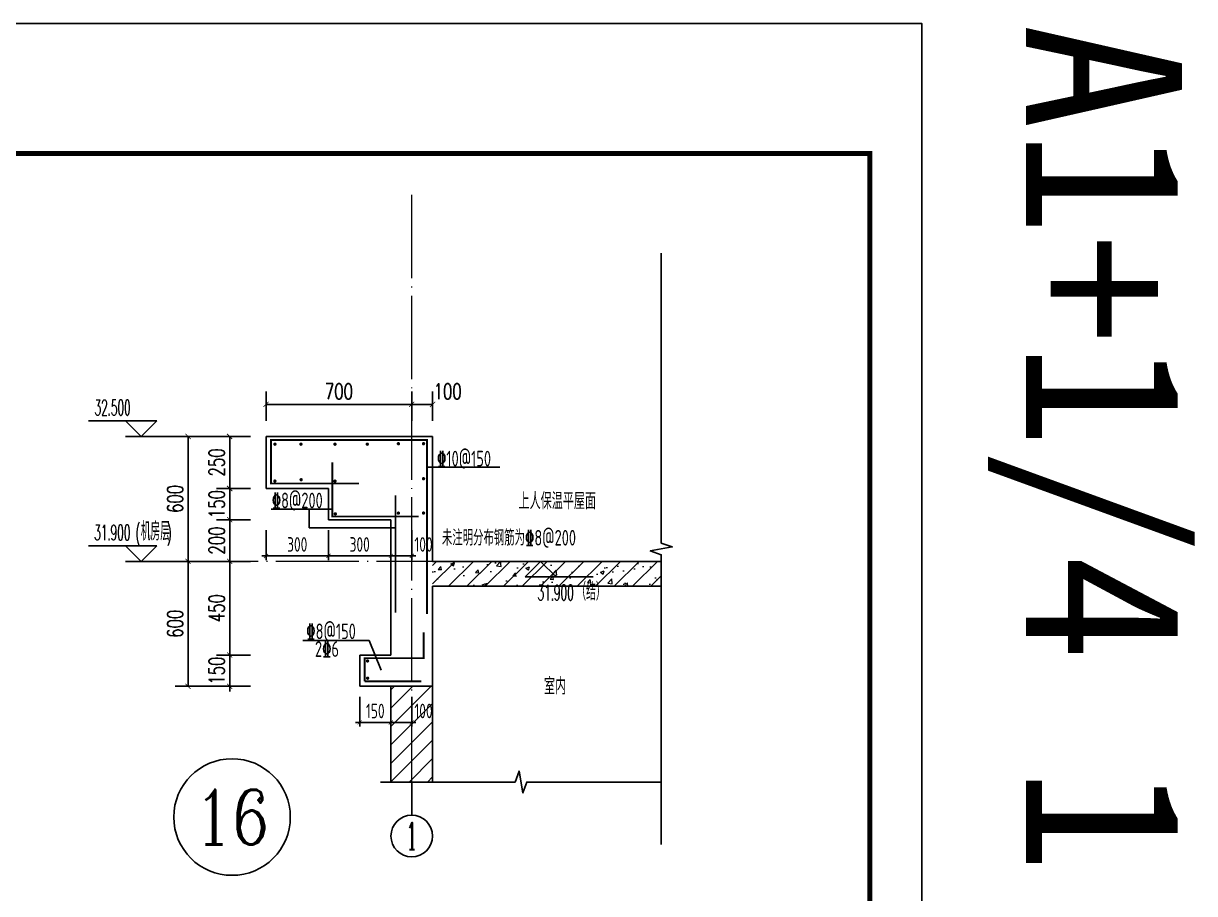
# Model space of a CAD drawing. Extents: x -461650 to 361314, y 245336 to 769729.
# Drawn here: x 355688 to 361314, y 676951 to 681131 of the extents above; entities that cross this region are included whole.
import ezdxf
from ezdxf.enums import TextEntityAlignment as Align

# ---------------------------------------------------------------- set-up
doc = ezdxf.new("R2010")
doc.units = 0
doc.header["$LTSCALE"] = 1000
doc.linetypes.add('DOTE', pattern=[2.42, 2, -0.2, 0.02, -0.2])
doc.layers.get('0').update_dxf_attribs({"linetype": 'CONTINUOUS'})
doc.layers.get('DEFPOINTS').update_dxf_attribs({"linetype": 'CONTINUOUS'})
for name, color, linetype in [('A-AXIS_TEXT', 7, 'CONTINUOUS'), ('AXIS', 3, 'CONTINUOUS'), ('DIM', 2, 'CONTINUOUS'), ('DIM_ELEV', 3, 'CONTINUOUS'), ('DIM_SYMB', 3, 'CONTINUOUS'), ('PUB_DIM', 3, 'CONTINUOUS'), ('PUB_TEXT', 2, 'CONTINUOUS'), ('REIN', 6, 'CONTINUOUS'), ('S-引出线', 40, 'CONTINUOUS'), ('TEXT', 2, 'CONTINUOUS'), ('WALL', 5, 'CONTINUOUS'), ('yichutu', 7, 'CONTINUOUS')]:
    doc.layers.add(name, color=color, linetype=linetype)
for name, color, linetype, lineweight in [('AXIS_TEXT', 7, 'CONTINUOUS', 20), ('DOTE', 19, 'DOTE', 9), ('PUB_HATCH', 8, 'CONTINUOUS', 9), ('图框', 9, 'CONTINUOUS', 18)]:
    doc.layers.add(name, color=color, linetype=linetype, lineweight=lineweight)
doc.styles.add('_TCH_AXIS', font='COMPLEX', dxfattribs={"bigfont": 'GBCBIG'})
doc.styles.add('_TCH_DIM', font='SIMPLEX.shx', dxfattribs={"width": 0.7, "bigfont": 'GBCBIG.shx'})
doc.styles.add('_TCH_DIM_T3', font='SIMPLEX', dxfattribs={"width": 0.705882, "bigfont": 'GBCBIG'})
doc.styles.add('_TCH_LABEL', font='simhei.ttf')
doc.styles.add('COMPLEX', font='COMPLEX')
doc.styles.add('TSSD_DIMENSION', font='Tssdeng.shx', dxfattribs={"width": 0.7, "bigfont": 'tssdchn.shx'})
doc.styles.add('TSSD_REIN', font='tssdeng.shx', dxfattribs={"width": 0.7, "height": 300, "bigfont": 'tssdchn.shx'})
doc.dimstyles.new('_TCH_ARCH&&25', dxfattribs={"dimtxt": 74.375, "dimasz": 25, "dimexe": 62.5, "dimexo": 75, "dimgap": 25, "dimtad": 1, "dimdec": 0, "dimzin": 0, "dimdsep": 46, "dimtxsty": '_TCH_DIM_T3', "dimblk": 'ARCHTICK', "dimcen": 0.09, "dimclrt": 7, "dimazin": 0, "dimtfac": 1, "dimtdec": 0, "dimtix": 1, "dimtmove": 2, "dimatfit": 3, "dimldrblk": 'ARCHTICK', "dimfxl": 0, "dimtolj": 1, "dimtzin": 0, "dimarcsym": 0})
doc.dimstyles.new('TSSD_20_20', dxfattribs={"dimtxt": 60, "dimasz": 20, "dimexe": 20, "dimexo": 50, "dimgap": 20, "dimtad": 1, "dimdec": 0, "dimzin": 0, "dimdsep": 46, "dimtxsty": 'TSSD_DIMENSION', "dimblk": 'ARCHTICK', "dimblk1": 'ARCHTICK', "dimblk2": 'ARCHTICK', "dimcen": 0, "dimdle": 20, "dimclrt": 7, "dimadec": 0, "dimazin": 0, "dimtfac": 1, "dimtdec": 0, "dimtix": 1, "dimtmove": 2, "dimatfit": 3, "dimfxl": 0, "dimtolj": 1, "dimtzin": 0, "dimarcsym": 0})

# ---------------------------------------------------------------- blocks, each defined once
blk = doc.blocks.new('GFDDDDRG')
at = {"layer": '图框'}
blk.add_lwpolyline([(923310, -107437), (923310, -159999), (893610, -159999), (893610, -107437)], close=True, dxfattribs=at)
blk.add_lwpolyline([(923310, -107437), (923310, -159999), (893610, -159999), (893610, -107437)], close=True, dxfattribs=at)
at = {"layer": '图框', "const_width": 50}
blk.add_lwpolyline([(894110, -159499), (922810, -159499), (922810, -108687), (894110, -108687)], close=True, dxfattribs=at)
blk = doc.blocks.new('yct-1051-594-26275-14850-25-1002.0')
at = {"layer": 'yichutu', "color": 7}
blk.add_lwpolyline([(0, 0), (0, 14850), (26275, 14850), (26275, 0)], close=True, dxfattribs=at)
at = {"layer": 'yichutu', "color": 7, "style": '_TCH_LABEL'}
blk.add_text('A1+1/4 1:25', height=750, dxfattribs=at).set_placement((0, 15350))
blk = doc.blocks.new('_ArchTick')
at = {"color": 0, "linetype": 'ByBlock', "const_width": 0.15}
blk.add_lwpolyline([(-0.5, -0.5), (0.5, 0.5)], dxfattribs=at)
blk = doc.blocks.new('*D576')
at = {"layer": 'DEFPOINTS', "color": 0}
for p in [(357303.5, 677947), (357453.5, 677947), (357453.5, 677773.3)]:
    blk.add_point(p, dxfattribs=at)
at = {"layer": 'DIM', "color": 0, "lineweight": -2}
for p, q in [((357303.5, 677897), (357303.5, 677753.3)), ((357453.5, 677897), (357453.5, 677753.3)), ((357283.5, 677773.3), (357473.5, 677773.3))]:
    blk.add_line(p, q, dxfattribs=at)
at = {"layer": 'DIM', "color": 0, "lineweight": -2, "xscale": 20, "yscale": 20, "zscale": 20, "rotation": 180}
blk.add_blockref('_ArchTick', (357303.5, 677773.3), dxfattribs=at)
at = {"layer": 'DIM', "color": 0, "lineweight": -2, "xscale": 20, "yscale": 20, "zscale": 20}
blk.add_blockref('_ArchTick', (357453.5, 677773.3), dxfattribs=at)
at = {"layer": 'DIM', "color": 7, "insert": (357378.5, 677828.3), "char_height": 70, "attachment_point": 5, "style": 'TSSD_DIMENSION'}
blk.add_mtext('\\A1;150', dxfattribs=at)
blk = doc.blocks.new('*D577')
at = {"layer": 'DEFPOINTS', "color": 0}
for p in [(357453.5, 677947), (357553.5, 677947), (357553.5, 677773.3)]:
    blk.add_point(p, dxfattribs=at)
at = {"layer": 'DIM', "color": 0, "lineweight": -2}
for p, q in [((357453.5, 677897), (357453.5, 677753.3)), ((357553.5, 677897), (357553.5, 677753.3)), ((357433.5, 677773.3), (357573.5, 677773.3))]:
    blk.add_line(p, q, dxfattribs=at)
at = {"layer": 'DIM', "color": 0, "lineweight": -2, "xscale": 20, "yscale": 20, "zscale": 20, "rotation": 180}
blk.add_blockref('_ArchTick', (357453.5, 677773.3), dxfattribs=at)
at = {"layer": 'DIM', "color": 0, "lineweight": -2, "xscale": 20, "yscale": 20, "zscale": 20}
blk.add_blockref('_ArchTick', (357553.5, 677773.3), dxfattribs=at)
at = {"layer": 'DIM', "color": 7, "insert": (357610, 677828.3), "char_height": 70, "attachment_point": 5, "style": 'TSSD_DIMENSION'}
blk.add_mtext('\\A1;100', dxfattribs=at)
blk = doc.blocks.new('*D578')
at = {"layer": 'DEFPOINTS', "color": 0}
for p in [(356853.5, 678747), (357153.5, 678747), (357153.5, 678573.3)]:
    blk.add_point(p, dxfattribs=at)
at = {"layer": 'DIM', "color": 0, "lineweight": -2}
for p, q in [((356853.5, 678697), (356853.5, 678553.3)), ((357153.5, 678697), (357153.5, 678553.3)), ((356833.5, 678573.3), (357173.5, 678573.3))]:
    blk.add_line(p, q, dxfattribs=at)
at = {"layer": 'DIM', "color": 0, "lineweight": -2, "xscale": 20, "yscale": 20, "zscale": 20, "rotation": 180}
blk.add_blockref('_ArchTick', (356853.5, 678573.3), dxfattribs=at)
at = {"layer": 'DIM', "color": 0, "lineweight": -2, "xscale": 20, "yscale": 20, "zscale": 20}
blk.add_blockref('_ArchTick', (357153.5, 678573.3), dxfattribs=at)
at = {"layer": 'DIM', "color": 7, "insert": (357003.5, 678628.3), "char_height": 70, "attachment_point": 5, "style": 'TSSD_DIMENSION'}
blk.add_mtext('\\A1;300', dxfattribs=at)
blk = doc.blocks.new('*D579')
at = {"layer": 'DEFPOINTS', "color": 0}
for p in [(357153.5, 678747), (357453.5, 678747), (357453.5, 678573.3)]:
    blk.add_point(p, dxfattribs=at)
at = {"layer": 'DIM', "color": 0, "lineweight": -2}
for p, q in [((357153.5, 678697), (357153.5, 678553.3)), ((357453.5, 678697), (357453.5, 678553.3)), ((357133.5, 678573.3), (357473.5, 678573.3))]:
    blk.add_line(p, q, dxfattribs=at)
at = {"layer": 'DIM', "color": 0, "lineweight": -2, "xscale": 20, "yscale": 20, "zscale": 20, "rotation": 180}
blk.add_blockref('_ArchTick', (357153.5, 678573.3), dxfattribs=at)
at = {"layer": 'DIM', "color": 0, "lineweight": -2, "xscale": 20, "yscale": 20, "zscale": 20}
blk.add_blockref('_ArchTick', (357453.5, 678573.3), dxfattribs=at)
at = {"layer": 'DIM', "color": 7, "insert": (357303.5, 678628.3), "char_height": 70, "attachment_point": 5, "style": 'TSSD_DIMENSION'}
blk.add_mtext('\\A1;300', dxfattribs=at)
blk = doc.blocks.new('*D580')
at = {"layer": 'DEFPOINTS', "color": 0}
for p in [(357453.5, 678747), (357553.5, 678747), (357553.5, 678573.3)]:
    blk.add_point(p, dxfattribs=at)
at = {"layer": 'DIM', "color": 0, "lineweight": -2}
for p, q in [((357453.5, 678697), (357453.5, 678553.3)), ((357553.5, 678697), (357553.5, 678553.3)), ((357433.5, 678573.3), (357573.5, 678573.3))]:
    blk.add_line(p, q, dxfattribs=at)
at = {"layer": 'DIM', "color": 0, "lineweight": -2, "xscale": 20, "yscale": 20, "zscale": 20, "rotation": 180}
blk.add_blockref('_ArchTick', (357453.5, 678573.3), dxfattribs=at)
at = {"layer": 'DIM', "color": 0, "lineweight": -2, "xscale": 20, "yscale": 20, "zscale": 20}
blk.add_blockref('_ArchTick', (357553.5, 678573.3), dxfattribs=at)
at = {"layer": 'DIM', "color": 7, "insert": (357610, 678628.3), "char_height": 70, "attachment_point": 5, "style": 'TSSD_DIMENSION'}
blk.add_mtext('\\A1;100', dxfattribs=at)
blk = doc.blocks.new('*D581')
at = {"layer": 'DEFPOINTS', "color": 0}
for p in [(357553.5, 679301.2), (356853.5, 679147), (357553.5, 679147)]:
    blk.add_point(p, dxfattribs=at)
at = {"layer": 'PUB_DIM', "color": 0, "lineweight": -2}
for p, q in [((356853.5, 679222), (356853.5, 679363.7)), ((357553.5, 679222), (357553.5, 679363.7)), ((356853.5, 679301.2), (357553.5, 679301.2))]:
    blk.add_line(p, q, dxfattribs=at)
at = {"layer": 'PUB_DIM', "color": 0, "lineweight": -2, "xscale": 25, "yscale": 25, "zscale": 25, "rotation": 180}
blk.add_blockref('_ArchTick', (356853.5, 679301.2), dxfattribs=at)
at = {"layer": 'PUB_DIM', "color": 0, "lineweight": -2, "xscale": 25, "yscale": 25, "zscale": 25}
blk.add_blockref('_ArchTick', (357553.5, 679301.2), dxfattribs=at)
at = {"layer": 'PUB_DIM', "color": 7, "insert": (357203.5, 679363.4), "char_height": 74.38, "attachment_point": 5, "style": '_TCH_DIM_T3'}
blk.add_mtext('\\A1;700', dxfattribs=at)
blk = doc.blocks.new('*D582')
at = {"layer": 'DEFPOINTS', "color": 0}
for p in [(357653.5, 679301.2), (357553.5, 679147), (357653.5, 679147)]:
    blk.add_point(p, dxfattribs=at)
at = {"layer": 'PUB_DIM', "color": 0, "lineweight": -2}
for p, q in [((357553.5, 679222), (357553.5, 679363.7)), ((357653.5, 679222), (357653.5, 679363.7)), ((357553.5, 679301.2), (357653.5, 679301.2))]:
    blk.add_line(p, q, dxfattribs=at)
at = {"layer": 'PUB_DIM', "color": 0, "lineweight": -2, "xscale": 25, "yscale": 25, "zscale": 25, "rotation": 180}
blk.add_blockref('_ArchTick', (357553.5, 679301.2), dxfattribs=at)
at = {"layer": 'PUB_DIM', "color": 0, "lineweight": -2, "xscale": 25, "yscale": 25, "zscale": 25}
blk.add_blockref('_ArchTick', (357653.5, 679301.2), dxfattribs=at)
at = {"layer": 'PUB_DIM', "color": 7, "insert": (357725.9, 679363.4), "char_height": 74.38, "attachment_point": 5, "style": '_TCH_DIM_T3'}
blk.add_mtext('\\A1;100', dxfattribs=at)
blk = doc.blocks.new('*D583')
at = {"layer": 'DEFPOINTS', "color": 0}
for p in [(356678.9, 679147), (356853.5, 679147), (356853.5, 678897)]:
    blk.add_point(p, dxfattribs=at)
at = {"layer": 'PUB_DIM', "color": 0, "lineweight": -2}
for p, q in [((356778.5, 679147), (356616.4, 679147)), ((356678.9, 678897), (356678.9, 679147)), ((356778.5, 678897), (356616.4, 678897))]:
    blk.add_line(p, q, dxfattribs=at)
at = {"layer": 'PUB_DIM', "color": 0, "lineweight": -2, "xscale": 25, "yscale": 25, "zscale": 25}
for p, rotation in [((356678.9, 679147), 90), ((356678.9, 678897), 270)]:
    blk.add_blockref('_ArchTick', p, dxfattribs=dict(at, rotation=rotation))
at = {"layer": 'PUB_DIM', "color": 7, "insert": (356616.7, 679022), "char_height": 74.38, "attachment_point": 5, "rotation": 90, "style": '_TCH_DIM_T3'}
blk.add_mtext('\\A1;250', dxfattribs=at)
blk = doc.blocks.new('*D584')
at = {"layer": 'DEFPOINTS', "color": 0}
for p in [(356678.9, 678897), (356853.5, 678897), (356853.5, 678747)]:
    blk.add_point(p, dxfattribs=at)
at = {"layer": 'PUB_DIM', "color": 0, "lineweight": -2}
for p, q in [((356778.5, 678897), (356616.4, 678897)), ((356678.9, 678897), (356678.9, 678922)), ((356678.9, 678747), (356678.9, 678897)), ((356778.5, 678747), (356616.4, 678747)), ((356678.9, 678747), (356678.9, 678722))]:
    blk.add_line(p, q, dxfattribs=at)
at = {"layer": 'PUB_DIM', "color": 0, "lineweight": -2, "xscale": 25, "yscale": 25, "zscale": 25}
for p, rotation in [((356678.9, 678897), 270), ((356678.9, 678747), 90)]:
    blk.add_blockref('_ArchTick', p, dxfattribs=dict(at, rotation=rotation))
at = {"layer": 'PUB_DIM', "color": 7, "insert": (356616.7, 678822), "char_height": 74.38, "attachment_point": 5, "rotation": 90, "style": '_TCH_DIM_T3'}
blk.add_mtext('\\A1;150', dxfattribs=at)
blk = doc.blocks.new('*D585')
at = {"layer": 'DEFPOINTS', "color": 0}
for p in [(356678.9, 678747), (356853.5, 678747), (356853.5, 678547)]:
    blk.add_point(p, dxfattribs=at)
at = {"layer": 'PUB_DIM', "color": 0, "lineweight": -2}
for p, q in [((356778.5, 678747), (356616.4, 678747)), ((356678.9, 678547), (356678.9, 678747)), ((356778.5, 678547), (356616.4, 678547))]:
    blk.add_line(p, q, dxfattribs=at)
at = {"layer": 'PUB_DIM', "color": 0, "lineweight": -2, "xscale": 25, "yscale": 25, "zscale": 25}
for p, rotation in [((356678.9, 678747), 90), ((356678.9, 678547), 270)]:
    blk.add_blockref('_ArchTick', p, dxfattribs=dict(at, rotation=rotation))
at = {"layer": 'PUB_DIM', "color": 7, "insert": (356616.7, 678647), "char_height": 74.38, "attachment_point": 5, "rotation": 90, "style": '_TCH_DIM_T3'}
blk.add_mtext('\\A1;200', dxfattribs=at)
blk = doc.blocks.new('*D586')
at = {"layer": 'DEFPOINTS', "color": 0}
for p in [(356678.9, 678547), (356853.5, 678547), (356853.5, 678097)]:
    blk.add_point(p, dxfattribs=at)
at = {"layer": 'PUB_DIM', "color": 0, "lineweight": -2}
for p, q in [((356778.5, 678547), (356616.4, 678547)), ((356678.9, 678097), (356678.9, 678547)), ((356778.5, 678097), (356616.4, 678097))]:
    blk.add_line(p, q, dxfattribs=at)
at = {"layer": 'PUB_DIM', "color": 0, "lineweight": -2, "xscale": 25, "yscale": 25, "zscale": 25}
for p, rotation in [((356678.9, 678547), 90), ((356678.9, 678097), 270)]:
    blk.add_blockref('_ArchTick', p, dxfattribs=dict(at, rotation=rotation))
at = {"layer": 'PUB_DIM', "color": 7, "insert": (356616.7, 678322), "char_height": 74.38, "attachment_point": 5, "rotation": 90, "style": '_TCH_DIM_T3'}
blk.add_mtext('\\A1;450', dxfattribs=at)
blk = doc.blocks.new('*D587')
at = {"layer": 'DEFPOINTS', "color": 0}
for p in [(356678.9, 678097), (356853.5, 678097), (356853.5, 677947)]:
    blk.add_point(p, dxfattribs=at)
at = {"layer": 'PUB_DIM', "color": 0, "lineweight": -2}
for p, q in [((356778.5, 678097), (356616.4, 678097)), ((356678.9, 678097), (356678.9, 678122)), ((356678.9, 677947), (356678.9, 678097)), ((356778.5, 677947), (356616.4, 677947)), ((356678.9, 677947), (356678.9, 677922))]:
    blk.add_line(p, q, dxfattribs=at)
at = {"layer": 'PUB_DIM', "color": 0, "lineweight": -2, "xscale": 25, "yscale": 25, "zscale": 25}
for p, rotation in [((356678.9, 678097), 270), ((356678.9, 677947), 90)]:
    blk.add_blockref('_ArchTick', p, dxfattribs=dict(at, rotation=rotation))
at = {"layer": 'PUB_DIM', "color": 7, "insert": (356616.7, 678022), "char_height": 74.38, "attachment_point": 5, "rotation": 90, "style": '_TCH_DIM_T3'}
blk.add_mtext('\\A1;150', dxfattribs=at)
blk = doc.blocks.new('*D588')
at = {"layer": 'DEFPOINTS', "color": 0}
for p in [(356478.9, 678547), (356778.9, 678547), (356778.9, 677947)]:
    blk.add_point(p, dxfattribs=at)
at = {"layer": 'PUB_DIM', "color": 0, "lineweight": -2}
for p, q in [((356703.9, 678547), (356416.4, 678547)), ((356478.9, 677947), (356478.9, 678547)), ((356703.9, 677947), (356416.4, 677947))]:
    blk.add_line(p, q, dxfattribs=at)
at = {"layer": 'PUB_DIM', "color": 0, "lineweight": -2, "xscale": 25, "yscale": 25, "zscale": 25}
for p, rotation in [((356478.9, 678547), 90), ((356478.9, 677947), 270)]:
    blk.add_blockref('_ArchTick', p, dxfattribs=dict(at, rotation=rotation))
at = {"layer": 'PUB_DIM', "color": 7, "insert": (356416.7, 678247), "char_height": 74.38, "attachment_point": 5, "rotation": 90, "style": '_TCH_DIM_T3'}
blk.add_mtext('\\A1;600', dxfattribs=at)
blk = doc.blocks.new('*D589')
at = {"layer": 'DEFPOINTS', "color": 0}
for p in [(356478.9, 679147), (356778.9, 679147), (356778.9, 678547)]:
    blk.add_point(p, dxfattribs=at)
at = {"layer": 'PUB_DIM', "color": 0, "lineweight": -2}
for p, q in [((356703.9, 679147), (356416.4, 679147)), ((356478.9, 678547), (356478.9, 679147)), ((356703.9, 678547), (356416.4, 678547))]:
    blk.add_line(p, q, dxfattribs=at)
at = {"layer": 'PUB_DIM', "color": 0, "lineweight": -2, "xscale": 25, "yscale": 25, "zscale": 25}
for p, rotation in [((356478.9, 679147), 90), ((356478.9, 678547), 270)]:
    blk.add_blockref('_ArchTick', p, dxfattribs=dict(at, rotation=rotation))
at = {"layer": 'PUB_DIM', "color": 7, "insert": (356416.7, 678847), "char_height": 74.38, "attachment_point": 5, "rotation": 90, "style": '_TCH_DIM_T3'}
blk.add_mtext('\\A1;600', dxfattribs=at)
blk = doc.blocks.new('_AXISO')
blk.add_circle((0, 0), 0.5)
at = {"layer": 'A-AXIS_TEXT', "style": 'COMPLEX', "width": 1.041667}
blk.add_attdef('A', text='', height=0.56, dxfattribs=at).set_placement((-0.25, -0.28), (0.25, -0.28), align=Align.FIT)
blk = doc.blocks.new('20210809.04143009')
at = {"layer": 'REIN', "const_width": 9}
for points in [[(87577.4, 67531.6), (87154.5, 67531.6), (87154.5, 67739.9), (87903.5, 67739.9), (87903.5, 66904.9)], [(87448.4, 67632.6), (87448.4, 67373.2), (87864.3, 67373.2)], [(87752.4, 66910.5), (87752.4, 67475.3)], [(87603.8, 66580.9), (87603.8, 66692.7), (87887.7, 66692.7), (87887.7, 66815.7)], [(87603.8, 66580.9), (87876.3, 66580.9)]]:
    blk.add_lwpolyline(points, dxfattribs=at)
at = {"layer": 'REIN', "const_width": 8}
for points in [[(87168.8, 67720.3, 1), (87176.8, 67720.3, 1)], [(87293.8, 67720.3, 1), (87301.8, 67720.3, 1)], [(87457.5, 67720.3, 1), (87465.5, 67720.3, 1)], [(87612.4, 67720.3, 1), (87620.4, 67720.3, 1)], [(87762.2, 67722.6, 1), (87770.2, 67722.6, 1)], [(87882.9, 67722.6, 1), (87890.9, 67722.6, 1)], [(87168.8, 67542.9, 1), (87176.8, 67542.9, 1)], [(87294.9, 67549.5, 1), (87302.9, 67549.5, 1)], [(87457.5, 67542.9, 1), (87465.5, 67542.9, 1)], [(87882.9, 67554.1, 1), (87890.9, 67554.1, 1)], [(87459, 67385.4, 1), (87467, 67385.4, 1)], [(87762.2, 67389.2, 1), (87770.2, 67389.2, 1)], [(87882.9, 67389.2, 1), (87890.9, 67389.2, 1)], [(87614, 66679.1, 1), (87622, 66679.1, 1)], [(87614, 66596.2, 1), (87622, 66596.2, 1)]]:
    blk.add_lwpolyline(points, format="xyb", close=True, dxfattribs=at)
at = {"layer": 'S-引出线'}
for p, q in [((87899.5, 67609.5), (88253.1, 67609.5)), ((87154.5, 67408.2), (87448.4, 67408.2)), ((87338.1, 67319.1), (87338.1, 67408.2)), ((87752.4, 67319.1), (87338.1, 67319.1))]:
    blk.add_line(p, q, dxfattribs=at)
blk.add_lwpolyline([(87683, 66635.5), (87625, 66777), (87306.6, 66777)], dxfattribs=at)
at = {"layer": 'TEXT', "style": 'TSSD_REIN', "width": 0.7}
for s, p in [('%%13210@150', (87951.6, 67613.6)), ('%%1328@200', (87157.6, 67412.4)), ('未注明分布钢筋为%%1328@200', (87975.3, 67233.3)), ('%%1328@150', (87323.6, 66783.8)), ('2%%1326', (87365.4, 66698.6))]:
    blk.add_text(s, height=75, rotation=0, dxfattribs=at).set_placement(p)

msp = doc.modelspace()

# ---------------------------------------------------------------- hatches: boundary and pattern name
at = {"layer": 'PUB_HATCH'}
h = msp.add_hatch(dxfattribs=at)
h.set_pattern_fill('钢筋混凝土', color=256, scale=25, style=0)
h.set_pattern_definition([(45, (-737876.647, 828566.014), (-44.194174, 44.194174), []), (50, (-737876.65, 828566.01), (179.315046, -15.688034), [18.75, -206.25]), (355, (-737876.65, 828566.01), (-34.687833, 188.048033), [15, -165]), (100.4514, (-737861.7, 828564.7), (144.627345, 172.359886), [15.935047, -175.285528]), (46.1842, (-737876.65, 828616.01), (266.81026, -41.379754), [28.125, -309.375]), (96.6356, (-737854.4, 828612.57), (233.665676, 243.52947), [23.90257, -262.92825]), (351.1842, (-737876.65, 828616.01), (233.665486, 243.52965), [22.5, -247.5]), (21, (-737851.65, 828603.51), (149.226763, -100.654723), [18.75, -206.25]), (326, (-737851.65, 828603.51), (60.828833, 181.28751), [15, -165]), (71.4514, (-737839.21, 828595.13), (210.055657, 80.632624), [15.935047, -175.285528]), (37.5, (-737876.647, 828566.014), (3.039964, 83.2234635), [0, -163, 0, -167.5, 0, -165.625]), (7.5, (-737876.65, 828566.01), (65.7673844, 98.602928), [0, -95.5, 0, -159.25, 0, -63.125]), (327.5, (-737932.397, 828566.014), (133.455609, -5.638718), [0, -62.5, 0, -195, 0, -258.75]), (317.5, (-737957.4, 828566.01), (145.796542, 25.026246), [0, -81.25, 0, -129.5, 0, -183.75])])
h.paths.add_polyline_path([(357653.53, 678547.03), (357653.53, 678427.03), (358752.06, 678427.03), (358752.06, 678547.03)])
h = msp.add_hatch(dxfattribs=at)
h.set_pattern_fill('普通砖', color=256, scale=25, style=0)
h.set_pattern_definition([(45, (-737876.647, 828610.89), (-44.1941915, 44.1941915), [])])
h.paths.add_polyline_path([(357653.53, 677947.03), (357555.36, 677947.03), (357453.57, 677947.03), (357453.58, 677486.87), (357653.58, 677486.87), (357653.57, 677947.03)])

# ---------------------------------------------------------------- linework, layer by layer
at = {"layer": 'AXIS'}
msp.add_line((357553.5, 677486.87), (357553.5, 677327.48), dxfattribs=at)
at = {"layer": 'AXIS', "color": 6}
msp.add_circle((356690.25, 677318.81), 280, dxfattribs=at)
at = {"layer": 'DIM_ELEV'}
for p, q in [((356328.92, 679222.03), (356000.92, 679222.03)), ((356253.92, 679147.03), (356178.92, 679222.03)), ((356253.92, 679147.03), (356328.92, 679222.03)), ((356678.92, 679147.03), (356178.92, 679147.03)), ((356328.92, 678622.03), (356000.92, 678622.03)), ((356253.92, 678547.03), (356178.92, 678622.03)), ((356253.92, 678547.03), (356328.92, 678622.03)), ((356678.92, 678547.03), (356178.92, 678547.03))]:
    msp.add_line(p, q, dxfattribs=at)
at = {"layer": 'DIM_ELEV', "color": 3}
for p, q in [((358172.73, 678547.03), (358097.73, 678472.03)), ((358172.73, 678547.03), (358247.73, 678472.03)), ((358097.73, 678472.03), (358425.73, 678472.03))]:
    msp.add_line(p, q, dxfattribs=at)
at = {"layer": 'DIM_SYMB'}
for points in [[(358752.06, 680027.03), (358752.06, 678635.08), (358804.56, 678615.97), (358699.56, 678597.45), (358752.06, 678578.83), (358752.06, 677186.87)], [(357403.53, 677486.87), (358049.67, 677486.87), (358068.78, 677539.37), (358087.29, 677434.37), (358105.92, 677486.87), (358752.06, 677486.87)]]:
    msp.add_lwpolyline(points, dxfattribs=at)
at = {"layer": 'DOTE', "color": 1, "linetype": 'DOTE', "ltscale": 0.2}
for p, q in [((357553.53, 677486.87), (357553.53, 680327.03)), ((358752.06, 678547.03), (356778.92, 678547.03))]:
    msp.add_line(p, q, dxfattribs=at)
at = {"layer": 'WALL'}
for p, q in [((357653.53, 679147.02), (356853.53, 679147.04)), ((356853.53, 679147.04), (356853.53, 678897.03)), ((357653.53, 678547.03), (357653.53, 679147.02)), ((356853.53, 678897.03), (357153.53, 678897.03)), ((357153.53, 678897.03), (357153.53, 678747.03)), ((357153.53, 678747.03), (357453.53, 678747.03)), ((357453.53, 678747.03), (357453.53, 678097.03)), ((358752.06, 678547.03), (357653.53, 678547.03)), ((358752.06, 678427.03), (358752.06, 678547.03)), ((358752.06, 678427.03), (357653.53, 678427.03)), ((357653.53, 677947.03), (357653.53, 678427.03)), ((357453.53, 678097.03), (357303.53, 678097.03)), ((357303.53, 678097.03), (357303.53, 677947.03)), ((357303.53, 677947.03), (357653.53, 677947.03)), ((357453.57, 677947.03), (357453.58, 677486.87)), ((357653.57, 677947.03), (357653.53, 677947.03)), ((357653.57, 677947.03), (357653.58, 677486.87)), ((357653.58, 677486.87), (357453.58, 677486.87))]:
    msp.add_line(p, q, dxfattribs=at)

# ---------------------------------------------------------------- block references
at = {"xscale": 0.5, "yscale": 0.5, "zscale": 0.5}
msp.add_blockref('GFDDDDRG', (-101651.04, 734849.49), dxfattribs=at)
at = {"layer": 'AXIS'}
ref = msp.add_blockref('_AXISO', (357553.5, 677227.48), dxfattribs=dict(at, xscale=200, yscale=200, zscale=200))
ref.add_attrib('A', '1', dxfattribs={"layer": 'AXIS_TEXT', "height": 128.68, "style": '_TCH_AXIS'}).set_placement((357525.93, 677163.14), (357581.07, 677163.14), align=Align.FIT)
at = {"layer": 'REIN'}
msp.add_blockref('20210809.04143009', (269723.27, 611389.56), dxfattribs=at)
at = {"layer": 'yichutu', "rotation": 270}
msp.add_blockref('yct-1051-594-26275-14850-25-1002.0', (345153.85, 681131.01), dxfattribs=at)

# ---------------------------------------------------------------- texts
at = {"layer": 'AXIS_TEXT', "color": 6, "style": '_TCH_AXIS'}
msp.add_text('16', height=262.756, dxfattribs=at).set_placement((356508.83, 677187.43), (356871.68, 677187.43), align=Align.FIT)
at = {"layer": 'DIM_ELEV', "color": 7, "style": '_TCH_DIM'}
for s, height, width, p in [('31.900', 74.375, 0.494118, (358158.17, 678359.5)), ('（结）', 84.397, 0.7, (358343.67, 678359.5))]:
    msp.add_text(s, height=height, dxfattribs=dict(at, width=width)).set_placement(p)
at = {"layer": 'PUB_TEXT'}
for s, height, style, width, p in [('32.500', 74.375, '_TCH_DIM', 0.494118, (356029.82, 679248.28)), ('上人保温平屋面', 80, 'TSSD_REIN', 0.7, (358066.47, 678796.85)), ('31.900', 74.375, '_TCH_DIM', 0.494118, (356028.42, 678648.28)), ('(', 74.38, '_TCH_DIM', 0.494118, (356227.17, 678647.05)), ('机房层', 89.362, '_TCH_DIM', 0.7, (356251.67, 678647.05)), (')', 74.38, '_TCH_DIM', 0.494118, (356376.78, 678647.05)), ('室内', 80, 'TSSD_REIN', 0.7, (358188.94, 677907.68))]:
    msp.add_text(s, height=height, dxfattribs=dict(at, style=style, width=width)).set_placement(p)

# ---------------------------------------------------------------- dimensions: what is measured, and where the dimension line sits
at = {"layer": 'DIM'}
for p1, p2, picture, middle in [((356853.53, 678747.03), (357153.53, 678747.03), '*D578', (357003.53, 678628.32)), ((357153.53, 678747.03), (357453.53, 678747.03), '*D579', (357303.53, 678628.32)), ((357303.53, 677947.03), (357453.53, 677947.03), '*D576', (357378.53, 677828.32))]:
    dim = msp.add_aligned_dim(p1=p1, p2=p2, distance=-173.71, dimstyle='TSSD_20_20', override={"dimtxt": 70}, dxfattribs=at)
    dim.commit()
    dim.dimension.update_dxf_attribs({"geometry": picture, "text_midpoint": middle})
for base, p1, p2, picture, middle in [((357553.53, 678573.32), (357453.53, 678747.03), (357553.53, 678747.03), '*D580', (357609.98, 678628.32)), ((357553.53, 677773.32), (357453.53, 677947.03), (357553.53, 677947.03), '*D577', (357609.98, 677828.32))]:
    dim = msp.add_linear_dim(base=base, p1=p1, p2=p2, angle=360, dimstyle='TSSD_20_20', override={"dimtxt": 70}, dxfattribs=at)
    dim.commit()
    dim.dimension.update_dxf_attribs({"geometry": picture, "text_midpoint": middle, "dimtype": 161})
at = {"layer": 'PUB_DIM'}
for p1, p2, distance, picture, middle in [((356853.53, 679147.03), (357553.53, 679147.03), 154.16, '*D581', (357203.53, 679363.38)), ((356778.92, 678547.03), (356778.92, 679147.03), 300, '*D589', (356416.73, 678847.03)), ((356853.53, 678897.03), (356853.53, 679147.03), 174.61, '*D583', (356616.73, 679022.03)), ((356853.53, 678747.03), (356853.53, 678897.03), 174.61, '*D584', (356616.73, 678822.03)), ((356853.53, 678547.03), (356853.53, 678747.03), 174.61, '*D585', (356616.73, 678647.03)), ((356778.92, 677947.02), (356778.92, 678547.03), 300, '*D588', (356416.73, 678247.02)), ((356853.53, 678097.03), (356853.53, 678547.03), 174.61, '*D586', (356616.73, 678322.03)), ((356853.53, 677947.03), (356853.53, 678097.03), 174.61, '*D587', (356616.73, 678022.03))]:
    dim = msp.add_aligned_dim(p1=p1, p2=p2, distance=distance, dimstyle='_TCH_ARCH&&25', dxfattribs=at)
    dim.commit()
    dim.dimension.update_dxf_attribs({"geometry": picture, "text_midpoint": middle})
dim = msp.add_linear_dim(base=(357653.53, 679301.19), p1=(357553.53, 679147.03), p2=(357653.53, 679147.03), angle=360, dimstyle='_TCH_ARCH&&25', dxfattribs=at)
dim.commit()
dim.dimension.update_dxf_attribs({"geometry": '*D582', "text_midpoint": (357725.95, 679363.38), "dimtype": 161})

doc.saveas('drawing.dxf')
